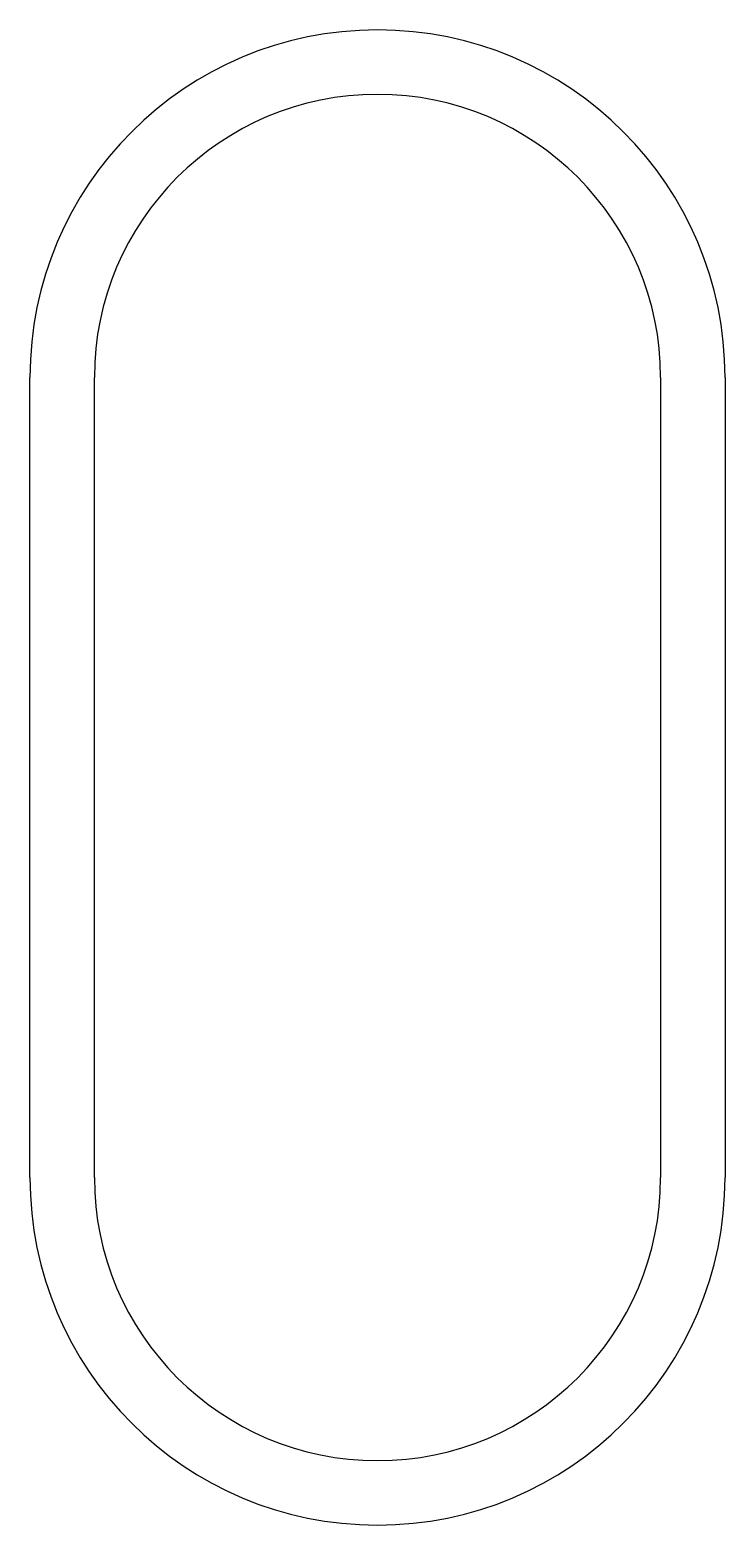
# Model space of a CAD drawing. Extents: x -0.38 to 0.38, y -0.82 to 0.82.
import ezdxf

# ---------------------------------------------------------------- set-up
doc = ezdxf.new("R2010")
doc.units = 0
doc.header["$MEASUREMENT"] = 0
doc.layers.add('1_250BIT_500DEP', color=5, linetype='CONTINUOUS')
doc.layers.add('2_250BIT_250DEP', color=3, linetype='CONTINUOUS')

msp = doc.modelspace()

# ---------------------------------------------------------------- linework, layer by layer
at = {"layer": '1_250BIT_500DEP', "color": 5, "linetype": 'CONTINUOUS'}
for p, q in [((-0.3095, -0.4375), (-0.3095, 0.4375)), ((0.3095, 0.4375), (0.3095, -0.4375))]:
    msp.add_line(p, q, dxfattribs=at)
for centre, start, end in [((0, 0.4375), 0, 180), ((0, -0.4375), 180, 0)]:
    msp.add_arc(centre, 0.3095, start, end, dxfattribs=at)
at = {"layer": '2_250BIT_250DEP', "color": 3, "linetype": 'CONTINUOUS'}
for p, q in [((-0.38, -0.4375), (-0.38, 0.4375)), ((0.38, 0.4375), (0.38, -0.4375))]:
    msp.add_line(p, q, dxfattribs=at)
for centre, start, end in [((0, 0.4375), 0, 180), ((0, -0.4375), 180, 0)]:
    msp.add_arc(centre, 0.38, start, end, dxfattribs=at)

doc.saveas('drawing.dxf')
